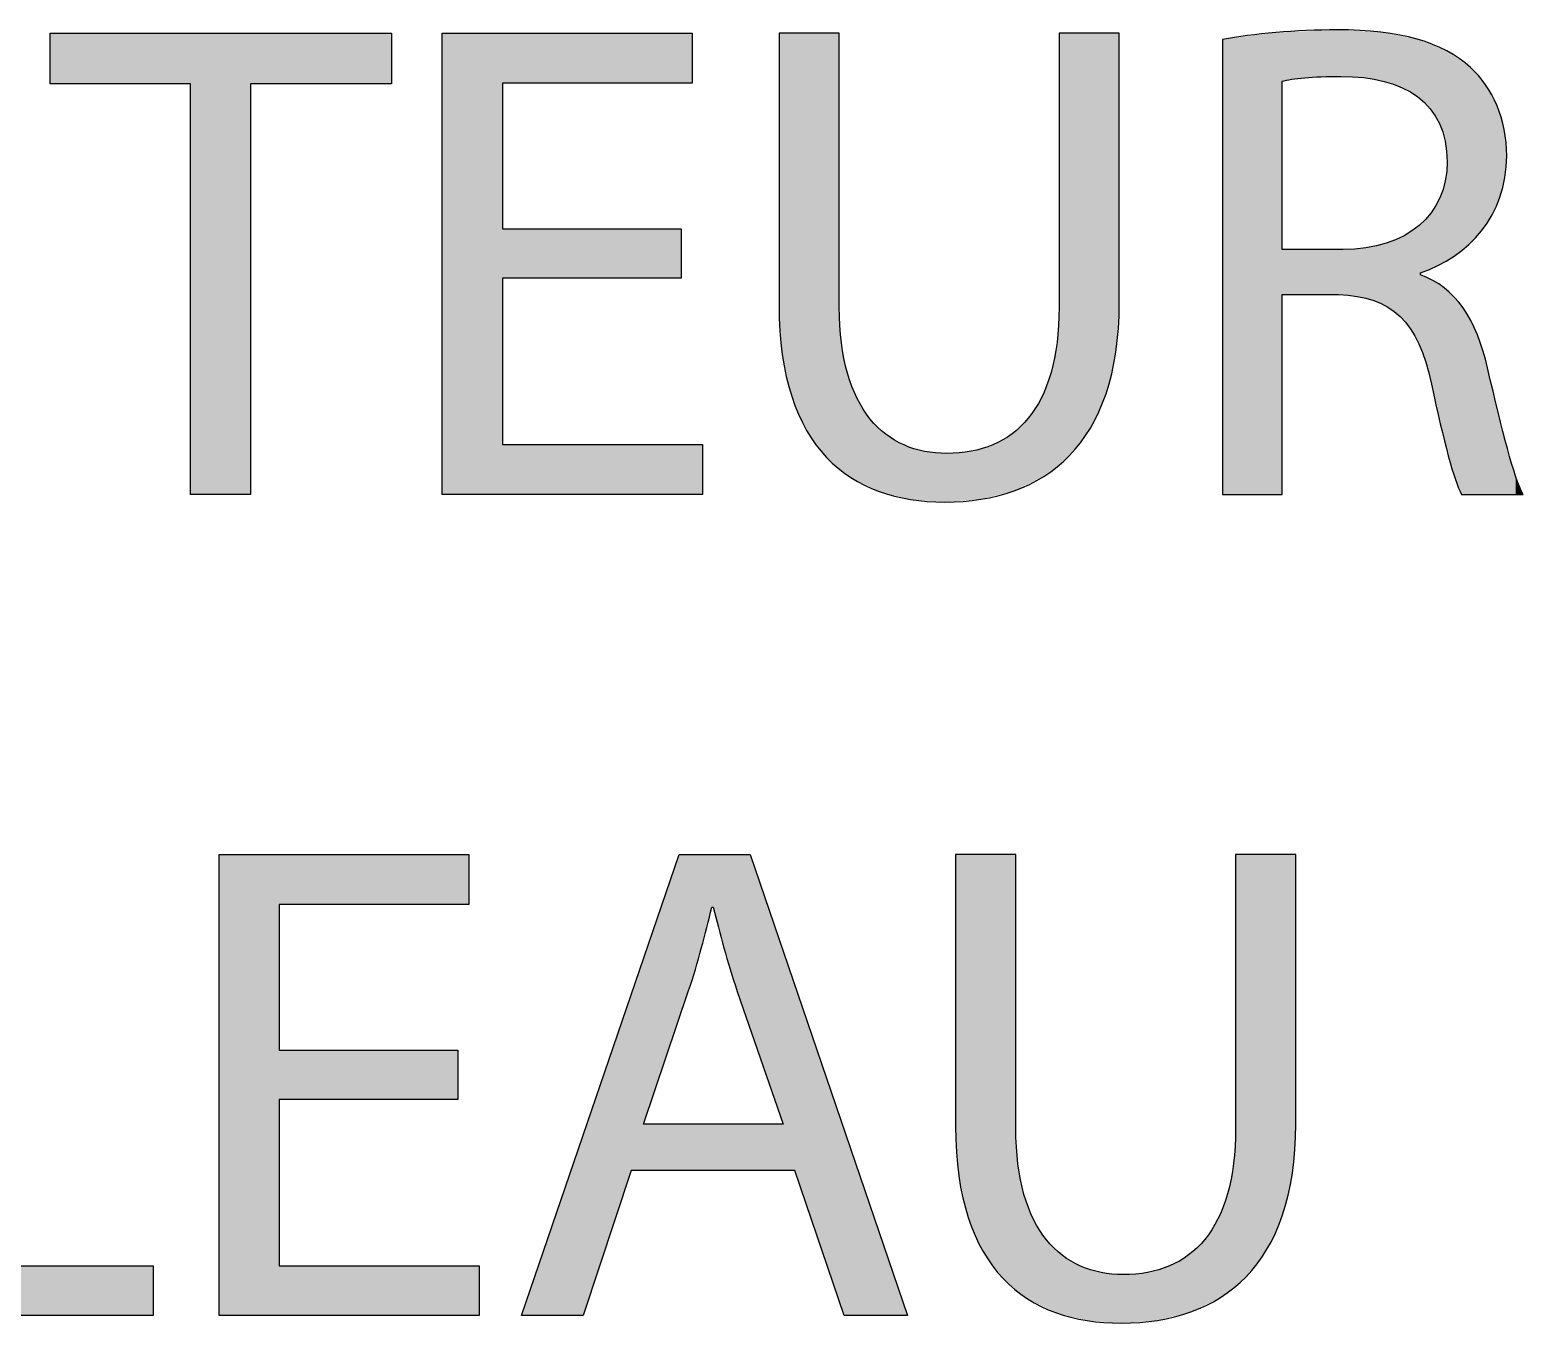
# Model space of a CAD drawing. Extents: x 0 to 360, y -268 to 0.
# Drawn here: x 131.44 to 137.98, y -210.71 to -205.04 of the extents above; entities that cross this region are included whole.
import ezdxf

# ---------------------------------------------------------------- set-up
doc = ezdxf.new("R2010")
doc.units = 0
doc.layers.add('LAYER_1', color=7, linetype='CONTINUOUS')

# ---------------------------------------------------------------- blocks, each defined once
blk = doc.blocks.new('*U155')
at = {"layer": 'LAYER_1', "color": 250}
for points in [[(131.5291, -205.2815), (131.5291, -205.0597), (132.1437, -205.2815)], [(132.1437, -205.2815), (131.5291, -205.0597), (132.1437, -205.0597)], [(132.4076, -205.2815), (132.4076, -205.0597), (133.0251, -205.2815)], [(133.0251, -205.2815), (132.4076, -205.0597), (133.0251, -205.0597)]]:
    blk.add_solid(points, dxfattribs=at)
at = {"layer": 'LAYER_1', "color": 250, "extrusion": (0, 0, -1)}
for points in [[(-132.1437, -207.0806), (-132.1437, -205.0597), (-132.4076, -207.0806)], [(-132.4076, -207.0806), (-132.1437, -205.0597), (-132.4076, -205.0597)]]:
    blk.add_solid(points, dxfattribs=at)
blk = doc.blocks.new('*U156')
at = {"layer": 'LAYER_1', "color": 250, "extrusion": (0, 0, -1)}
for points in [[(-133.2472, -207.0806), (-133.2472, -205.0597), (-133.5111, -207.0806)], [(-133.5111, -207.0806), (-133.2472, -205.0597), (-133.5111, -205.0597)], [(-134.2936, -205.2788), (-134.2936, -205.0597), (-134.3417, -205.2788)], [(-134.3417, -205.2788), (-134.2936, -205.0597), (-134.3417, -205.0597)], [(-134.2936, -207.0806), (-134.2936, -206.8614), (-134.3417, -207.0806)], [(-134.3417, -207.0806), (-134.2936, -206.8614), (-134.3417, -206.8614)], [(-134.3417, -207.0806), (-134.3417, -206.8614), (-134.3866, -207.0806)], [(-134.3866, -207.0806), (-134.3417, -206.8614), (-134.3866, -206.8614)]]:
    blk.add_solid(points, dxfattribs=at)
at = {"layer": 'LAYER_1', "color": 250}
for points in [[(133.5111, -205.2788), (133.5111, -205.0597), (134.2936, -205.2788)], [(134.2936, -205.2788), (133.5111, -205.0597), (134.2936, -205.0597)], [(133.5111, -206.1332), (133.5111, -205.9168), (134.2936, -206.1332)], [(134.2936, -206.1332), (133.5111, -205.9168), (134.2936, -205.9168)], [(133.5111, -207.0806), (133.5111, -206.8614), (134.2936, -207.0806)], [(134.2936, -207.0806), (133.5111, -206.8614), (134.2936, -206.8614)]]:
    blk.add_solid(points, dxfattribs=at)
blk = doc.blocks.new('*U157')
at = {"layer": 'LAYER_1', "color": 250}
for points in [[(134.7225, -206.2496), (134.7225, -205.0597), (134.7367, -206.4675)], [(134.7367, -206.4675), (134.7367, -205.0597), (134.7777, -206.6503)], [(134.7777, -206.6503), (134.7777, -205.0597), (134.8075, -206.7291)], [(134.8075, -206.7291), (134.8075, -205.0597), (134.843, -206.7997)], [(134.843, -206.7997), (134.843, -205.0597), (134.8841, -206.8626)], [(134.8841, -206.8626), (134.8841, -205.0597), (134.9302, -206.9178)], [(134.9302, -206.9178), (134.9302, -205.0597), (134.9812, -206.9656)], [(134.9812, -206.9656), (134.9812, -205.0597), (134.9864, -206.9694)], [(134.9864, -206.9694), (134.9864, -206.2592), (134.9956, -206.9761)], [(135.949, -206.9517), (135.9409, -206.3983), (135.949, -206.2592)], [(134.9956, -206.9761), (134.9956, -206.4158), (135.022, -206.9955)], [(135.94, -206.9597), (135.9139, -206.5467), (135.94, -206.4142)], [(135.9409, -206.9591), (135.94, -206.4142), (135.9409, -206.3983)], [(135.022, -206.9955), (135.022, -206.549), (135.0368, -207.0063)], [(135.9139, -206.9785), (135.8825, -206.6289), (135.9139, -206.5467)], [(135.0368, -207.0063), (135.0368, -206.5877), (135.0642, -207.0198)], [(135.8825, -207.0011), (135.8716, -206.6572), (135.8825, -206.6289)], [(135.0642, -207.0198), (135.0642, -206.6596), (135.1206, -207.0476)], [(135.8716, -207.0064), (135.8144, -206.7464), (135.8716, -206.6572)], [(135.1206, -207.0476), (135.1206, -206.7484), (135.1603, -207.0672)], [(135.8144, -207.0343), (135.7523, -206.806), (135.8144, -206.7464)], [(135.1603, -207.0672), (135.1603, -206.7874), (135.1896, -207.0747)], [(135.1896, -207.0747), (135.1896, -206.8162), (135.2698, -207.0951)], [(135.7432, -207.0668), (135.6592, -206.8629), (135.7432, -206.8148)], [(135.7523, -207.0645), (135.7432, -206.8148), (135.7523, -206.806)], [(135.2698, -207.0951), (135.2698, -206.8637), (135.2983, -207.1023)], [(135.2983, -207.1023), (135.2983, -206.8725), (135.3595, -207.1069)], [(135.3595, -207.1069), (135.3595, -206.8916), (135.4482, -207.1136)], [(135.5635, -207.1049), (135.4572, -206.9007), (135.5635, -206.8914)], [(135.6068, -207.1016), (135.5635, -206.8914), (135.6068, -206.8785)], [(135.6592, -207.0882), (135.6068, -206.8785), (135.6592, -206.8629)]]:
    blk.add_solid(points, dxfattribs=at)
at = {"layer": 'LAYER_1', "color": 250, "extrusion": (0, 0, -1)}
for points in [[(-134.7367, -206.4675), (-134.7225, -205.0597), (-134.7367, -205.0597)], [(-134.7777, -206.6503), (-134.7367, -205.0597), (-134.7777, -205.0597)], [(-134.8075, -206.7291), (-134.7777, -205.0597), (-134.8075, -205.0597)], [(-134.843, -206.7997), (-134.8075, -205.0597), (-134.843, -205.0597)], [(-134.8841, -206.8626), (-134.843, -205.0597), (-134.8841, -205.0597)], [(-134.9302, -206.9178), (-134.8841, -205.0597), (-134.9302, -205.0597)], [(-134.9812, -206.9656), (-134.9302, -205.0597), (-134.9812, -205.0597)], [(-134.9864, -206.9694), (-134.9812, -205.0597), (-134.9864, -205.0597)], [(-135.949, -206.9517), (-135.949, -205.0597), (-135.9946, -206.9099)], [(-135.9946, -206.9099), (-135.949, -205.0597), (-135.9946, -205.0597)], [(-135.9946, -206.9099), (-135.9946, -205.0597), (-136.0431, -206.8535)], [(-136.0431, -206.8535), (-135.9946, -205.0597), (-136.0431, -205.0597)], [(-136.0431, -206.8535), (-136.0431, -205.0597), (-136.0862, -206.7897)], [(-136.0862, -206.7897), (-136.0431, -205.0597), (-136.0862, -205.0597)], [(-136.0862, -206.7897), (-136.0862, -205.0597), (-136.1236, -206.7182)], [(-136.1236, -206.7182), (-136.0862, -205.0597), (-136.1236, -205.0597)], [(-136.1236, -206.7182), (-136.1236, -205.0597), (-136.1548, -206.6389)], [(-136.1548, -206.6389), (-136.1236, -205.0597), (-136.1548, -205.0597)], [(-136.1548, -206.6389), (-136.1548, -205.0597), (-136.1797, -206.5517)], [(-136.1797, -206.5517), (-136.1548, -205.0597), (-136.1797, -205.0597)], [(-136.1797, -206.5517), (-136.1797, -205.0597), (-136.1978, -206.4564)], [(-136.1978, -206.4564), (-136.1797, -205.0597), (-136.1978, -205.0597)], [(-136.1978, -206.4564), (-136.1978, -205.0597), (-136.2127, -206.2406)], [(-136.2127, -206.2406), (-136.1978, -205.0597), (-136.2127, -205.0597)], [(-134.9956, -206.9761), (-134.9864, -206.2592), (-134.9956, -206.4158)], [(-135.022, -206.9955), (-134.9956, -206.4158), (-135.022, -206.549)], [(-135.94, -206.9597), (-135.94, -206.4142), (-135.9409, -206.9591)], [(-135.9409, -206.9591), (-135.9409, -206.3983), (-135.949, -206.9517)], [(-135.0368, -207.0063), (-135.022, -206.549), (-135.0368, -206.5877)], [(-135.9139, -206.9785), (-135.9139, -206.5467), (-135.94, -206.9597)], [(-135.0642, -207.0198), (-135.0368, -206.5877), (-135.0642, -206.6596)], [(-135.8825, -207.0011), (-135.8825, -206.6289), (-135.9139, -206.9785)], [(-135.1206, -207.0476), (-135.0642, -206.6596), (-135.1206, -206.7484)], [(-135.8716, -207.0064), (-135.8716, -206.6572), (-135.8825, -207.0011)], [(-135.1603, -207.0672), (-135.1206, -206.7484), (-135.1603, -206.7874)], [(-135.8144, -207.0343), (-135.8144, -206.7464), (-135.8716, -207.0064)], [(-135.1896, -207.0747), (-135.1603, -206.7874), (-135.1896, -206.8162)], [(-135.2698, -207.0951), (-135.1896, -206.8162), (-135.2698, -206.8637)], [(-135.7432, -207.0668), (-135.7432, -206.8148), (-135.7523, -207.0645)], [(-135.7523, -207.0645), (-135.7523, -206.806), (-135.8144, -207.0343)], [(-135.2983, -207.1023), (-135.2698, -206.8637), (-135.2983, -206.8725)], [(-135.3595, -207.1069), (-135.2983, -206.8725), (-135.3595, -206.8916)], [(-135.4482, -207.1136), (-135.3595, -206.8916), (-135.4482, -206.8999)], [(-135.4482, -207.1136), (-135.4482, -206.8999), (-135.4572, -207.1129)], [(-135.4572, -207.1129), (-135.4482, -206.8999), (-135.4572, -206.9007)], [(-135.4572, -207.1129), (-135.4572, -206.9007), (-135.5635, -207.1049)], [(-135.5635, -207.1049), (-135.5635, -206.8914), (-135.6068, -207.1016)], [(-135.6068, -207.1016), (-135.6068, -206.8785), (-135.6592, -207.0882)], [(-135.6592, -207.0882), (-135.6592, -206.8629), (-135.7432, -207.0668)]]:
    blk.add_solid(points, dxfattribs=at)
blk = doc.blocks.new('*U158')
at = {"layer": 'LAYER_1', "color": 250}
for points in [[(136.8992, -207.0806), (136.6657, -205.0865), (136.8992, -205.0565)], [(136.9265, -207.0806), (136.8992, -205.0565), (136.9265, -205.0553)], [(136.9681, -205.2612), (136.9265, -205.0553), (136.9681, -205.0534)], [(137.0251, -205.2545), (136.9681, -205.0534), (137.0251, -205.0508)], [(137.0973, -205.25), (137.0251, -205.0508), (137.0973, -205.0476)], [(137.1665, -205.2488), (137.0973, -205.0476), (137.1665, -205.0445)], [(137.1844, -205.2485), (137.1844, -205.0455), (137.1933, -205.2489)], [(137.1933, -205.2489), (137.1933, -205.0459), (137.2444, -205.2517)], [(137.2444, -205.2517), (137.2444, -205.0486), (137.2556, -205.2523)], [(137.2556, -205.2523), (137.2556, -205.0492), (137.2836, -205.2538)], [(137.2836, -205.2538), (137.2836, -205.0507), (137.293, -205.2552)], [(137.293, -205.2552), (137.293, -205.0512), (137.3277, -205.2604)], [(137.3277, -205.2604), (137.3277, -205.053), (137.3298, -205.2607)], [(137.3298, -205.2607), (137.3298, -205.0531), (137.339, -205.2627)], [(137.339, -205.2627), (137.339, -205.0536), (137.3581, -205.2669)], [(137.3581, -205.2669), (137.3581, -205.0546), (137.3734, -205.2703)], [(137.3734, -205.2703), (137.3734, -205.0576), (137.3822, -205.273)], [(137.3822, -205.273), (137.3822, -205.0593), (137.3898, -205.2753)], [(137.3898, -205.2753), (137.3898, -205.0607), (137.4145, -205.2828)], [(137.4145, -205.2828), (137.4145, -205.0655), (137.4226, -205.2861)], [(137.4226, -205.2861), (137.4226, -205.0671), (137.4427, -205.2942)], [(137.4427, -205.2942), (137.4427, -205.0709), (137.4527, -205.2982)], [(137.4527, -205.2982), (137.4527, -205.0728), (137.4601, -205.3021)], [(137.4601, -205.3021), (137.4601, -205.0743), (137.4873, -205.3162)], [(137.4873, -205.3162), (137.4873, -205.0795), (137.488, -205.3166)], [(137.488, -205.3166), (137.488, -205.0796), (137.4945, -205.3209)], [(137.4945, -205.3209), (137.4945, -205.0809), (137.5172, -205.3359)], [(137.5172, -205.3359), (137.5172, -205.0852), (137.5202, -205.3379)], [(137.5202, -205.3379), (137.5202, -205.0865), (137.5245, -205.3416)], [(137.5245, -205.3416), (137.5245, -205.0882), (137.5258, -205.3426)], [(137.5258, -205.3426), (137.5258, -205.0887), (137.5322, -205.348)], [(137.5322, -205.348), (137.5322, -205.0912), (137.5492, -205.3624)], [(137.5492, -205.3624), (137.5492, -205.0979), (137.5538, -205.3673)], [(137.5538, -205.3673), (137.5538, -205.0997), (137.5552, -205.3688)], [(137.5552, -205.3688), (137.5552, -205.1003), (137.5748, -205.3899)], [(137.5748, -205.3899), (137.5748, -205.1081), (137.5785, -205.3949)], [(137.5785, -205.3949), (137.5785, -205.1095), (137.5802, -205.3974)], [(137.5802, -205.3974), (137.5802, -205.1102), (137.5868, -205.4065)], [(137.5868, -205.4065), (137.5868, -205.1128), (137.5969, -205.4206)], [(137.5969, -205.4206), (137.5969, -205.1168), (137.5996, -205.4255)], [(137.5996, -205.4255), (137.5996, -205.1179), (137.6087, -205.4423)], [(137.6087, -205.4423), (137.6087, -205.1215), (137.6153, -205.4545)], [(137.6153, -205.4545), (137.6153, -205.1241), (137.6171, -205.4592)], [(137.6171, -205.4592), (137.6171, -205.1248), (137.6299, -205.4917)], [(137.6299, -205.4917), (137.6299, -205.1299), (137.631, -205.4958)], [(137.631, -205.4958), (137.631, -205.1303), (137.6359, -205.5146)], [(137.6359, -205.5146), (137.6359, -205.1322), (137.6405, -205.5322)], [(137.6405, -205.5322), (137.6405, -205.134), (137.641, -205.5356)], [(137.641, -205.5356), (137.641, -205.1342), (137.6469, -205.576)], [(137.6469, -205.576), (137.6469, -205.1366), (137.6471, -205.5786)], [(137.6471, -205.5786), (137.6471, -205.1366), (137.6471, -205.5789)], [(137.6471, -205.5789), (137.6471, -205.1367), (137.6491, -205.6233)], [(137.6491, -206.0537), (137.6471, -205.6656), (137.6491, -205.6233)], [(137.6359, -206.0614), (137.631, -205.7444), (137.6359, -205.7256)], [(137.6405, -206.0587), (137.6359, -205.7256), (137.6405, -205.708)], [(137.641, -206.0584), (137.6405, -205.708), (137.641, -205.706)], [(137.6469, -206.055), (137.641, -205.706), (137.6469, -205.6665)], [(137.6471, -206.0549), (137.6469, -205.6665), (137.6471, -205.6657)], [(137.6471, -206.0549), (137.6471, -205.6657), (137.6471, -205.6656)], [(137.6153, -206.0734), (137.6087, -205.797), (137.6153, -205.7841)], [(137.6171, -206.0723), (137.6153, -205.7841), (137.6171, -205.7806)], [(137.6299, -206.0649), (137.6171, -205.7806), (137.6299, -205.7472)], [(137.631, -206.0643), (137.6299, -205.7472), (137.631, -205.7444)], [(137.5748, -206.0913), (137.5552, -205.8736), (137.5748, -205.8504)], [(137.5785, -206.0898), (137.5748, -205.8504), (137.5785, -205.8461)], [(137.5802, -206.0891), (137.5785, -205.8461), (137.5802, -205.8435)], [(137.5868, -206.0864), (137.5802, -205.8435), (137.5868, -205.8338)], [(137.5969, -206.0821), (137.5868, -205.8338), (137.5969, -205.8186)], [(137.5996, -206.081), (137.5969, -205.8186), (137.5996, -205.8146)], [(137.6087, -206.0773), (137.5996, -205.8146), (137.6087, -205.797)], [(137.5172, -206.4068), (137.4945, -205.9255), (137.5172, -205.9083)], [(137.5202, -206.4123), (137.5172, -205.9083), (137.5202, -205.906)], [(137.5172, -206.4068), (137.5172, -205.9083), (137.5202, -206.4123)], [(137.5245, -206.42), (137.5202, -205.906), (137.5245, -205.9027)], [(137.5202, -206.4123), (137.5202, -205.906), (137.5245, -206.42)], [(137.5258, -206.4234), (137.5245, -205.9027), (137.5258, -205.9017)], [(137.5245, -206.42), (137.5245, -205.9027), (137.5258, -206.4234)], [(137.5322, -206.4402), (137.5258, -205.9017), (137.5322, -205.8957)], [(137.5258, -206.4234), (137.5258, -205.9017), (137.5322, -206.4402)], [(137.5492, -206.102), (137.5322, -205.8957), (137.5492, -205.8796)], [(137.5538, -206.1), (137.5492, -205.8796), (137.5538, -205.8752)], [(137.5552, -206.0995), (137.5538, -205.8752), (137.5552, -205.8736)], [(137.3581, -206.2449), (137.339, -205.9914), (137.3581, -205.9862)], [(137.3734, -206.252), (137.3581, -205.9862), (137.3734, -205.982)], [(137.3581, -206.2449), (137.3581, -205.9862), (137.3734, -206.252)], [(137.3822, -206.2561), (137.3734, -205.982), (137.3822, -205.9796)], [(137.3734, -206.252), (137.3734, -205.982), (137.3822, -206.2561)], [(137.3898, -206.2596), (137.3822, -205.9796), (137.3898, -205.9767)], [(137.3822, -206.2561), (137.3822, -205.9796), (137.3898, -206.2596)], [(137.4145, -206.2785), (137.3898, -205.9767), (137.4145, -205.9676)], [(137.3898, -206.2596), (137.3898, -205.9767), (137.4145, -206.2785)], [(137.4226, -206.2848), (137.4145, -205.9676), (137.4226, -205.9645)], [(137.4145, -206.2785), (137.4145, -205.9676), (137.4226, -206.2848)], [(137.4427, -206.3002), (137.4226, -205.9645), (137.4427, -205.9549)], [(137.4226, -206.2848), (137.4226, -205.9645), (137.4427, -206.3002)], [(137.4527, -206.3121), (137.4427, -205.9549), (137.4527, -205.9501)], [(137.4427, -206.3002), (137.4427, -205.9549), (137.4527, -206.3121)], [(137.4601, -206.3209), (137.4527, -205.9501), (137.4601, -205.9465)], [(137.4527, -206.3121), (137.4527, -205.9501), (137.4601, -206.3209)], [(137.4873, -206.3533), (137.4601, -205.9465), (137.4873, -205.9299)], [(137.4601, -206.3209), (137.4601, -205.9465), (137.4873, -206.3533)], [(137.488, -206.3545), (137.4873, -205.9299), (137.488, -205.9295)], [(137.4873, -206.3533), (137.4873, -205.9299), (137.488, -206.3545)], [(137.4945, -206.3663), (137.488, -205.9295), (137.4945, -205.9255)], [(137.488, -206.3545), (137.488, -205.9295), (137.4945, -206.3663)], [(137.4945, -206.3663), (137.4945, -205.9255), (137.5172, -206.4068)], [(137.1725, -206.2048), (137.1725, -206.0071), (137.1844, -206.206)], [(137.1844, -206.206), (137.1844, -206.0071), (137.1933, -206.2068)], [(137.2444, -206.2118), (137.1933, -206.0071), (137.2444, -206.0053)], [(137.1933, -206.2068), (137.1933, -206.0071), (137.2444, -206.2118)], [(137.2556, -206.2128), (137.2444, -206.0053), (137.2556, -206.0041)], [(137.2444, -206.2118), (137.2444, -206.0053), (137.2556, -206.2128)], [(137.2836, -206.2198), (137.2556, -206.0041), (137.2836, -206.0011)], [(137.2556, -206.2128), (137.2556, -206.0041), (137.2836, -206.2198)], [(137.293, -206.2222), (137.2836, -206.0011), (137.293, -206)], [(137.2836, -206.2198), (137.2836, -206.0011), (137.293, -206.2222)], [(137.3277, -206.2308), (137.293, -206), (137.3277, -205.9935)], [(137.293, -206.2222), (137.293, -206), (137.3277, -206.2308)], [(137.3298, -206.2318), (137.3277, -205.9935), (137.3298, -205.9932)], [(137.3277, -206.2308), (137.3277, -205.9935), (137.3298, -206.2318)], [(137.339, -206.236), (137.3298, -205.9932), (137.339, -205.9914)], [(137.3298, -206.2318), (137.3298, -205.9932), (137.339, -206.236)], [(137.339, -206.236), (137.339, -205.9914), (137.3581, -206.2449)], [(137.5322, -206.4402), (137.5322, -206.118), (137.5492, -206.4853)], [(137.5492, -206.4853), (137.5492, -206.1256), (137.5538, -206.4974)], [(137.5538, -206.4974), (137.5538, -206.1277), (137.5552, -206.5011)], [(137.5552, -206.5011), (137.5552, -206.1283), (137.5748, -206.5768)], [(137.5748, -206.5768), (137.5748, -206.137), (137.5785, -206.5907)], [(137.5785, -206.5907), (137.5785, -206.1386), (137.5802, -206.5976)], [(137.5802, -206.5976), (137.5802, -206.1394), (137.5868, -206.6253)], [(137.5868, -206.6253), (137.5868, -206.1423), (137.5969, -206.6685)], [(137.5969, -206.6685), (137.5969, -206.1491), (137.5996, -206.6798)], [(137.5996, -206.6798), (137.5996, -206.1508), (137.6087, -206.7185)], [(137.6087, -206.7185), (137.6087, -206.1569), (137.6153, -206.7467)], [(137.6153, -206.7467), (137.6153, -206.1612), (137.6171, -206.7544)], [(137.6171, -206.7544), (137.6171, -206.1624), (137.6299, -206.8086)], [(137.6299, -206.8086), (137.6299, -206.1709), (137.631, -206.8132)], [(137.631, -206.8132), (137.631, -206.1716), (137.6359, -206.8341)], [(137.6359, -206.8341), (137.6359, -206.1749), (137.6405, -206.8536)], [(137.6405, -206.8536), (137.6405, -206.1791), (137.641, -206.8558)], [(137.641, -206.8558), (137.641, -206.1796), (137.6469, -206.8811)], [(137.6469, -206.8811), (137.6469, -206.185), (137.6471, -206.8816)], [(137.6471, -206.8816), (137.6471, -206.1852), (137.6471, -206.8816)], [(137.6471, -206.8816), (137.6471, -206.1852), (137.6491, -206.8904)], [(137.6491, -206.8904), (137.6491, -206.1871), (137.654, -206.9111)], [(137.654, -206.9111), (137.654, -206.1916), (137.6797, -206.9971)], [(137.6797, -206.9971), (137.6797, -206.2153), (137.6798, -206.9972)], [(137.6798, -206.9972), (137.6798, -206.2153), (137.6852, -207.0153)], [(137.6852, -207.0153), (137.6852, -206.222), (137.7122, -207.0806)]]:
    blk.add_solid(points, dxfattribs=at)
at = {"layer": 'LAYER_1', "color": 250, "extrusion": (0, 0, -1)}
for points in [[(-136.8992, -207.0806), (-136.8992, -205.0565), (-136.9265, -207.0806)], [(-136.9265, -205.2698), (-136.9265, -205.0553), (-136.9681, -205.2612)], [(-136.9681, -205.2612), (-136.9681, -205.0534), (-137.0251, -205.2545)], [(-137.0251, -205.2545), (-137.0251, -205.0508), (-137.0973, -205.25)], [(-137.0973, -205.25), (-137.0973, -205.0476), (-137.1665, -205.2488)], [(-137.1665, -205.2488), (-137.1665, -205.0445), (-137.1725, -205.2487)], [(-137.1725, -205.2487), (-137.1665, -205.0445), (-137.1725, -205.0448)], [(-137.1725, -205.2487), (-137.1725, -205.0448), (-137.1844, -205.2485)], [(-137.1844, -205.2485), (-137.1725, -205.0448), (-137.1844, -205.0455)], [(-137.1933, -205.2489), (-137.1844, -205.0455), (-137.1933, -205.0459)], [(-137.2444, -205.2517), (-137.1933, -205.0459), (-137.2444, -205.0486)], [(-137.2556, -205.2523), (-137.2444, -205.0486), (-137.2556, -205.0492)], [(-137.2836, -205.2538), (-137.2556, -205.0492), (-137.2836, -205.0507)], [(-137.293, -205.2552), (-137.2836, -205.0507), (-137.293, -205.0512)], [(-137.3277, -205.2604), (-137.293, -205.0512), (-137.3277, -205.053)], [(-137.3298, -205.2607), (-137.3277, -205.053), (-137.3298, -205.0531)], [(-137.339, -205.2627), (-137.3298, -205.0531), (-137.339, -205.0536)], [(-137.3581, -205.2669), (-137.339, -205.0536), (-137.3581, -205.0546)], [(-137.3734, -205.2703), (-137.3581, -205.0546), (-137.3734, -205.0576)], [(-137.3822, -205.273), (-137.3734, -205.0576), (-137.3822, -205.0593)], [(-137.3898, -205.2753), (-137.3822, -205.0593), (-137.3898, -205.0607)], [(-137.4145, -205.2828), (-137.3898, -205.0607), (-137.4145, -205.0655)], [(-137.4226, -205.2861), (-137.4145, -205.0655), (-137.4226, -205.0671)], [(-137.4427, -205.2942), (-137.4226, -205.0671), (-137.4427, -205.0709)], [(-137.4527, -205.2982), (-137.4427, -205.0709), (-137.4527, -205.0728)], [(-136.6657, -207.0806), (-136.6657, -205.0865), (-136.8992, -207.0806)], [(-137.4601, -205.3021), (-137.4527, -205.0728), (-137.4601, -205.0743)], [(-137.4873, -205.3162), (-137.4601, -205.0743), (-137.4873, -205.0795)], [(-137.488, -205.3166), (-137.4873, -205.0795), (-137.488, -205.0796)], [(-137.4945, -205.3209), (-137.488, -205.0796), (-137.4945, -205.0809)], [(-137.5172, -205.3359), (-137.4945, -205.0809), (-137.5172, -205.0852)], [(-137.5202, -205.3379), (-137.5172, -205.0852), (-137.5202, -205.0865)], [(-137.5245, -205.3416), (-137.5202, -205.0865), (-137.5245, -205.0882)], [(-137.5258, -205.3426), (-137.5245, -205.0882), (-137.5258, -205.0887)], [(-137.5322, -205.348), (-137.5258, -205.0887), (-137.5322, -205.0912)], [(-137.5492, -205.3624), (-137.5322, -205.0912), (-137.5492, -205.0979)], [(-137.5538, -205.3673), (-137.5492, -205.0979), (-137.5538, -205.0997)], [(-137.5552, -205.3688), (-137.5538, -205.0997), (-137.5552, -205.1003)], [(-137.5748, -205.3899), (-137.5552, -205.1003), (-137.5748, -205.1081)], [(-137.5785, -205.3949), (-137.5748, -205.1081), (-137.5785, -205.1095)], [(-137.5802, -205.3974), (-137.5785, -205.1095), (-137.5802, -205.1102)], [(-137.5868, -205.4065), (-137.5802, -205.1102), (-137.5868, -205.1128)], [(-137.5969, -205.4206), (-137.5868, -205.1128), (-137.5969, -205.1168)], [(-137.5996, -205.4255), (-137.5969, -205.1168), (-137.5996, -205.1179)], [(-137.6087, -205.4423), (-137.5996, -205.1179), (-137.6087, -205.1215)], [(-137.6153, -205.4545), (-137.6087, -205.1215), (-137.6153, -205.1241)], [(-137.6171, -205.4592), (-137.6153, -205.1241), (-137.6171, -205.1248)], [(-137.6299, -205.4917), (-137.6171, -205.1248), (-137.6299, -205.1299)], [(-137.631, -205.4958), (-137.6299, -205.1299), (-137.631, -205.1303)], [(-137.6359, -205.5146), (-137.631, -205.1303), (-137.6359, -205.1322)], [(-137.6405, -205.5322), (-137.6359, -205.1322), (-137.6405, -205.134)], [(-137.641, -205.5356), (-137.6405, -205.134), (-137.641, -205.1342)], [(-137.6469, -205.576), (-137.641, -205.1342), (-137.6469, -205.1366)], [(-137.6471, -205.5786), (-137.6469, -205.1366), (-137.6471, -205.1366)], [(-137.6471, -205.5789), (-137.6471, -205.1366), (-137.6471, -205.1367)], [(-137.6491, -205.6233), (-137.6471, -205.1367), (-137.6491, -205.1381)], [(-137.6491, -206.0537), (-137.6491, -205.1381), (-137.654, -206.0508)], [(-137.654, -206.0508), (-137.6491, -205.1381), (-137.654, -205.1415)], [(-137.654, -206.0508), (-137.654, -205.1415), (-137.6797, -206.0358)], [(-137.6797, -206.0358), (-137.654, -205.1415), (-137.6797, -205.1594)], [(-137.6797, -206.0358), (-137.6797, -205.1594), (-137.6798, -206.0358)], [(-137.6798, -206.0358), (-137.6797, -205.1594), (-137.6798, -205.1595)], [(-137.6798, -206.0358), (-137.6798, -205.1595), (-137.6852, -206.0315)], [(-137.6852, -206.0315), (-137.6798, -205.1595), (-137.6852, -205.1632)], [(-137.6852, -206.0315), (-137.6852, -205.1632), (-137.7122, -206.0101)], [(-137.7122, -206.0101), (-137.6852, -205.1632), (-137.7122, -205.182)], [(-137.7122, -206.0101), (-137.7122, -205.182), (-137.7185, -206.0051)], [(-137.7185, -206.0051), (-137.7122, -205.182), (-137.7185, -205.1865)], [(-137.7185, -206.0051), (-137.7185, -205.1865), (-137.744, -205.9849)], [(-137.744, -205.9849), (-137.7185, -205.1865), (-137.744, -205.2042)], [(-137.744, -205.9849), (-137.744, -205.2042), (-137.7511, -205.9772)], [(-137.7511, -205.9772), (-137.744, -205.2042), (-137.7511, -205.2092)], [(-137.7511, -205.9772), (-137.7511, -205.2092), (-137.7814, -205.9446)], [(-137.7814, -205.9446), (-137.7511, -205.2092), (-137.7814, -205.2439)], [(-137.7814, -205.9446), (-137.7814, -205.2439), (-137.7998, -205.9248)], [(-137.7998, -205.9248), (-137.7814, -205.2439), (-137.7998, -205.2649)], [(-137.7998, -205.9248), (-137.7998, -205.2649), (-137.8176, -205.898)], [(-137.8176, -205.898), (-137.7998, -205.2649), (-137.8176, -205.2854)], [(-137.8176, -205.898), (-137.8176, -205.2854), (-137.826, -205.8853)], [(-137.826, -205.8853), (-137.8176, -205.2854), (-137.826, -205.3008)], [(-137.826, -205.8853), (-137.826, -205.3008), (-137.8458, -205.8557)], [(-137.8458, -205.8557), (-137.826, -205.3008), (-137.8458, -205.3369)], [(-137.8458, -205.8557), (-137.8458, -205.3369), (-137.8676, -205.8066)], [(-137.8676, -205.8066), (-137.8458, -205.3369), (-137.8676, -205.377)], [(-137.8676, -205.8066), (-137.8676, -205.377), (-137.8804, -205.7778)], [(-137.8804, -205.7778), (-137.8676, -205.377), (-137.8804, -205.4196)], [(-137.8804, -205.7778), (-137.8804, -205.4196), (-137.899, -205.7043)], [(-137.899, -205.7043), (-137.8804, -205.4196), (-137.899, -205.4814)], [(-137.899, -205.7043), (-137.899, -205.4814), (-137.9023, -205.6913)], [(-137.9023, -205.6913), (-137.899, -205.4814), (-137.9023, -205.5161)], [(-137.9023, -205.6913), (-137.9023, -205.5161), (-137.9099, -205.5964)], [(-137.6359, -206.0614), (-137.6359, -205.7256), (-137.6405, -206.0587)], [(-137.6405, -206.0587), (-137.6405, -205.708), (-137.641, -206.0584)], [(-137.641, -206.0584), (-137.641, -205.706), (-137.6469, -206.055)], [(-137.6469, -206.055), (-137.6469, -205.6665), (-137.6471, -206.0549)], [(-137.6471, -206.0549), (-137.6471, -205.6656), (-137.6491, -206.0537)], [(-137.6471, -206.0549), (-137.6471, -205.6657), (-137.6471, -206.0549)], [(-137.6153, -206.0734), (-137.6153, -205.7841), (-137.6171, -206.0723)], [(-137.6171, -206.0723), (-137.6171, -205.7806), (-137.6299, -206.0649)], [(-137.6299, -206.0649), (-137.6299, -205.7472), (-137.631, -206.0643)], [(-137.631, -206.0643), (-137.631, -205.7444), (-137.6359, -206.0614)], [(-137.5748, -206.0913), (-137.5748, -205.8504), (-137.5785, -206.0898)], [(-137.5785, -206.0898), (-137.5785, -205.8461), (-137.5802, -206.0891)], [(-137.5802, -206.0891), (-137.5802, -205.8435), (-137.5868, -206.0864)], [(-137.5868, -206.0864), (-137.5868, -205.8338), (-137.5969, -206.0821)], [(-137.5969, -206.0821), (-137.5969, -205.8186), (-137.5996, -206.081)], [(-137.5996, -206.081), (-137.5996, -205.8146), (-137.6087, -206.0773)], [(-137.6087, -206.0773), (-137.6087, -205.797), (-137.6153, -206.0734)], [(-137.5322, -206.109), (-137.5322, -205.8957), (-137.5492, -206.102)], [(-137.5492, -206.102), (-137.5492, -205.8796), (-137.5538, -206.1)], [(-137.5538, -206.1), (-137.5538, -205.8752), (-137.5552, -206.0995)], [(-137.5552, -206.0995), (-137.5552, -205.8736), (-137.5748, -206.0913)], [(-136.9265, -206.2048), (-136.9265, -206.0071), (-136.9681, -206.2048)], [(-136.9681, -206.2048), (-136.9265, -206.0071), (-136.9681, -206.0071)], [(-136.9681, -206.2048), (-136.9681, -206.0071), (-137.0251, -206.2048)], [(-137.0251, -206.2048), (-136.9681, -206.0071), (-137.0251, -206.0071)], [(-137.0251, -206.2048), (-137.0251, -206.0071), (-137.0973, -206.2048)], [(-137.0973, -206.2048), (-137.0251, -206.0071), (-137.0973, -206.0071)], [(-137.0973, -206.2048), (-137.0973, -206.0071), (-137.1665, -206.2048)], [(-137.1665, -206.2048), (-137.0973, -206.0071), (-137.1665, -206.0071)], [(-137.1665, -206.2048), (-137.1665, -206.0071), (-137.1725, -206.2048)], [(-137.1725, -206.2048), (-137.1665, -206.0071), (-137.1725, -206.0071)], [(-137.1844, -206.206), (-137.1725, -206.0071), (-137.1844, -206.0071)], [(-137.1933, -206.2068), (-137.1844, -206.0071), (-137.1933, -206.0071)], [(-137.5492, -206.4853), (-137.5322, -206.118), (-137.5492, -206.1256)], [(-137.5538, -206.4974), (-137.5492, -206.1256), (-137.5538, -206.1277)], [(-137.5552, -206.5011), (-137.5538, -206.1277), (-137.5552, -206.1283)], [(-137.5748, -206.5768), (-137.5552, -206.1283), (-137.5748, -206.137)], [(-137.5785, -206.5907), (-137.5748, -206.137), (-137.5785, -206.1386)], [(-137.5802, -206.5976), (-137.5785, -206.1386), (-137.5802, -206.1394)], [(-137.5868, -206.6253), (-137.5802, -206.1394), (-137.5868, -206.1423)], [(-137.5969, -206.6685), (-137.5868, -206.1423), (-137.5969, -206.1491)], [(-137.5996, -206.6798), (-137.5969, -206.1491), (-137.5996, -206.1508)], [(-137.6087, -206.7185), (-137.5996, -206.1508), (-137.6087, -206.1569)], [(-137.6153, -206.7467), (-137.6087, -206.1569), (-137.6153, -206.1612)], [(-137.6171, -206.7544), (-137.6153, -206.1612), (-137.6171, -206.1624)], [(-137.6299, -206.8086), (-137.6171, -206.1624), (-137.6299, -206.1709)], [(-137.631, -206.8132), (-137.6299, -206.1709), (-137.631, -206.1716)], [(-137.6359, -206.8341), (-137.631, -206.1716), (-137.6359, -206.1749)], [(-137.6405, -206.8536), (-137.6359, -206.1749), (-137.6405, -206.1791)], [(-137.641, -206.8558), (-137.6405, -206.1791), (-137.641, -206.1796)], [(-137.6469, -206.8811), (-137.641, -206.1796), (-137.6469, -206.185)], [(-137.6471, -206.8816), (-137.6469, -206.185), (-137.6471, -206.1852)], [(-137.6471, -206.8816), (-137.6471, -206.1852), (-137.6471, -206.1852)], [(-137.6491, -206.8904), (-137.6471, -206.1852), (-137.6491, -206.1871)], [(-137.654, -206.9111), (-137.6491, -206.1871), (-137.654, -206.1916)], [(-137.6797, -206.9971), (-137.654, -206.1916), (-137.6797, -206.2153)], [(-137.6798, -206.9972), (-137.6797, -206.2153), (-137.6798, -206.2153)], [(-137.6852, -207.0153), (-137.6798, -206.2153), (-137.6852, -206.222)], [(-137.7122, -207.0806), (-137.6852, -206.222), (-137.7122, -206.2554)], [(-137.7122, -207.0806), (-137.7122, -206.2554), (-137.7185, -207.0806)], [(-137.7185, -207.0806), (-137.7122, -206.2554), (-137.7185, -206.2633)], [(-137.7185, -207.0806), (-137.7185, -206.2633), (-137.744, -207.0806)], [(-137.744, -207.0806), (-137.7185, -206.2633), (-137.744, -206.311)], [(-137.744, -207.0806), (-137.744, -206.311), (-137.7511, -207.0806)], [(-137.7511, -207.0806), (-137.744, -206.311), (-137.7511, -206.3243)], [(-137.7511, -207.0806), (-137.7511, -206.3243), (-137.7814, -207.0806)], [(-137.7814, -207.0806), (-137.7511, -206.3243), (-137.7814, -206.3811)], [(-137.7814, -207.0806), (-137.7814, -206.3811), (-137.7998, -207.0806)], [(-137.7998, -207.0806), (-137.7814, -206.3811), (-137.7998, -206.4407)], [(-137.7998, -207.0806), (-137.7998, -206.4407), (-137.8176, -207.0806)], [(-137.8176, -207.0806), (-137.7998, -206.4407), (-137.8176, -206.4986)], [(-137.8176, -207.0806), (-137.8176, -206.4986), (-137.826, -207.0806)], [(-137.826, -207.0806), (-137.8176, -206.4986), (-137.826, -206.5259)], [(-137.826, -207.0806), (-137.826, -206.5259), (-137.8458, -207.0806)], [(-137.8458, -207.0806), (-137.826, -206.5259), (-137.8458, -206.6061)], [(-137.8458, -207.0806), (-137.8458, -206.6061), (-137.8676, -207.0806)], [(-137.8676, -207.0806), (-137.8458, -206.6061), (-137.8676, -206.6949)], [(-137.8676, -207.0806), (-137.8676, -206.6949), (-137.8804, -207.0806)], [(-137.8804, -207.0806), (-137.8676, -206.6949), (-137.8804, -206.7471)], [(-137.8804, -207.0806), (-137.8804, -206.7471), (-137.899, -207.0806)], [(-137.899, -207.0806), (-137.8804, -206.7471), (-137.899, -206.8227)], [(-137.899, -207.0806), (-137.899, -206.8227), (-137.9023, -207.0806)], [(-137.9023, -207.0806), (-137.899, -206.8227), (-137.9023, -206.8361)], [(-137.9023, -207.0806), (-137.9023, -206.8361), (-137.9099, -207.0806)], [(-137.9099, -207.0806), (-137.9023, -206.8361), (-137.9099, -206.8671)], [(-137.9099, -207.0806), (-137.9099, -206.8671), (-137.913, -207.0806)], [(-137.913, -207.0806), (-137.9099, -206.8671), (-137.913, -206.8797)], [(-137.913, -207.0806), (-137.913, -206.8797), (-137.9492, -207.0806)], [(-137.9492, -207.0806), (-137.913, -206.8797), (-137.9492, -207.0007)], [(-137.9492, -207.0806), (-137.9492, -207.0007), (-137.9819, -207.0806)]]:
    blk.add_solid(points, dxfattribs=at)
blk = doc.blocks.new('*U171')
at = {"layer": 'LAYER_1', "color": 250, "extrusion": (0, 0, -1)}
for points in [[(-130.854, -210.6786), (-130.854, -208.6577), (-131.1179, -210.6786)], [(-131.1179, -210.6786), (-130.854, -208.6577), (-131.1179, -208.6577)]]:
    blk.add_solid(points, dxfattribs=at)
at = {"layer": 'LAYER_1', "color": 250}
for points in [[(131.1179, -210.6786), (131.1179, -210.4602), (131.9814, -210.6786)], [(131.9814, -210.6786), (131.1179, -210.4602), (131.9814, -210.4602)]]:
    blk.add_solid(points, dxfattribs=at)
blk = doc.blocks.new('*U172')
at = {"layer": 'LAYER_1', "color": 250, "extrusion": (0, 0, -1)}
for points in [[(-132.2693, -210.6786), (-132.2693, -208.6577), (-132.5332, -210.6786)], [(-132.5332, -210.6786), (-132.2693, -208.6577), (-132.5332, -208.6577)], [(-133.3157, -208.8768), (-133.3157, -208.6577), (-133.3638, -208.8768)], [(-133.3638, -208.8768), (-133.3157, -208.6577), (-133.3638, -208.6577)], [(-133.3157, -210.6786), (-133.3157, -210.4602), (-133.3638, -210.6786)], [(-133.3638, -210.6786), (-133.3157, -210.4602), (-133.3638, -210.4602)], [(-133.3638, -210.6786), (-133.3638, -210.4602), (-133.4087, -210.6786)], [(-133.4087, -210.6786), (-133.3638, -210.4602), (-133.4087, -210.4602)]]:
    blk.add_solid(points, dxfattribs=at)
at = {"layer": 'LAYER_1', "color": 250}
for points in [[(132.5332, -208.8768), (132.5332, -208.6577), (133.3157, -208.8768)], [(133.3157, -208.8768), (132.5332, -208.6577), (133.3157, -208.6577)], [(132.5332, -209.7312), (132.5332, -209.5155), (133.3157, -209.7312)], [(133.3157, -209.7312), (132.5332, -209.5155), (133.3157, -209.5155)], [(132.5332, -210.6786), (132.5332, -210.4602), (133.3157, -210.6786)], [(133.3157, -210.6786), (132.5332, -210.4602), (133.3157, -210.4602)]]:
    blk.add_solid(points, dxfattribs=at)
blk = doc.blocks.new('*U173')
at = {"layer": 'LAYER_1', "color": 250}
for points in [[(134.2845, -209.3781), (134.1284, -209.115), (134.2845, -208.6577)], [(134.4343, -208.8885), (134.4343, -208.6577), (134.4812, -209.0675)], [(134.4812, -209.0675), (134.4812, -208.6577), (134.5392, -209.2579)], [(134.5392, -209.2579), (134.5392, -208.6577), (134.5963, -209.4229)], [(134.5963, -209.4229), (134.5963, -208.6577), (134.7401, -209.8394)], [(134.1284, -210.0433), (134.0745, -209.273), (134.1284, -209.115)], [(134.7911, -210.0433), (134.7911, -209.2287), (135.0071, -210.6786)], [(134.0745, -210.0433), (133.8647, -209.8877), (134.0745, -209.273)], [(133.8647, -210.6786), (133.5948, -210.6786), (133.8647, -209.8877)]]:
    blk.add_solid(points, dxfattribs=at)
at = {"layer": 'LAYER_1', "color": 250, "extrusion": (0, 0, -1)}
for points in [[(-134.2845, -209.3781), (-134.2845, -208.6577), (-134.3263, -209.2544)], [(-134.3263, -209.2544), (-134.2845, -208.6577), (-134.3263, -208.6577)], [(-134.3263, -209.2544), (-134.3263, -208.6577), (-134.3818, -209.0694)], [(-134.3818, -209.0694), (-134.3263, -208.6577), (-134.3818, -208.6577)], [(-134.3818, -209.0694), (-134.3818, -208.6577), (-134.4283, -208.8885)], [(-134.4283, -208.8885), (-134.3818, -208.6577), (-134.4283, -208.6577)], [(-134.4283, -208.8885), (-134.4283, -208.6577), (-134.4343, -208.8885)], [(-134.4343, -208.8885), (-134.4283, -208.6577), (-134.4343, -208.6577)], [(-134.4812, -209.0675), (-134.4343, -208.6577), (-134.4812, -208.6577)], [(-134.5392, -209.2579), (-134.4812, -208.6577), (-134.5392, -208.6577)], [(-134.5963, -209.4229), (-134.5392, -208.6577), (-134.5963, -208.6577)], [(-134.7401, -209.8394), (-134.5963, -208.6577), (-134.7401, -209.0793)], [(-134.1284, -209.8394), (-134.1284, -209.115), (-134.2845, -209.3781)], [(-134.7401, -210.0433), (-134.7401, -209.0793), (-134.7911, -210.0433)], [(-134.7911, -210.0433), (-134.7401, -209.0793), (-134.7911, -209.2287)], [(-135.0071, -210.6786), (-134.7911, -209.2287), (-135.0071, -209.8618)], [(-134.0745, -210.0433), (-134.0745, -209.273), (-134.1284, -210.0433)], [(-134.1284, -210.0433), (-134.1284, -209.8394), (-134.2845, -210.0433)], [(-134.2845, -210.0433), (-134.1284, -209.8394), (-134.2845, -209.8394)], [(-134.2845, -210.0433), (-134.2845, -209.8394), (-134.3263, -210.0433)], [(-134.3263, -210.0433), (-134.2845, -209.8394), (-134.3263, -209.8394)], [(-134.3263, -210.0433), (-134.3263, -209.8394), (-134.3818, -210.0433)], [(-134.3818, -210.0433), (-134.3263, -209.8394), (-134.3818, -209.8394)], [(-134.3818, -210.0433), (-134.3818, -209.8394), (-134.4283, -210.0433)], [(-134.4283, -210.0433), (-134.3818, -209.8394), (-134.4283, -209.8394)], [(-134.4283, -210.0433), (-134.4283, -209.8394), (-134.4343, -210.0433)], [(-134.4343, -210.0433), (-134.4283, -209.8394), (-134.4343, -209.8394)], [(-134.4343, -210.0433), (-134.4343, -209.8394), (-134.4812, -210.0433)], [(-134.4812, -210.0433), (-134.4343, -209.8394), (-134.4812, -209.8394)], [(-134.4812, -210.0433), (-134.4812, -209.8394), (-134.5392, -210.0433)], [(-134.5392, -210.0433), (-134.4812, -209.8394), (-134.5392, -209.8394)], [(-134.5392, -210.0433), (-134.5392, -209.8394), (-134.5963, -210.0433)], [(-134.5963, -210.0433), (-134.5392, -209.8394), (-134.5963, -209.8394)], [(-134.5963, -210.0433), (-134.5963, -209.8394), (-134.7401, -210.0433)], [(-134.7401, -210.0433), (-134.5963, -209.8394), (-134.7401, -209.8394)], [(-133.8647, -210.6786), (-133.8647, -209.8877), (-134.0745, -210.0433)], [(-135.0071, -210.6786), (-135.0071, -209.8618), (-135.2858, -210.6786)]]:
    blk.add_solid(points, dxfattribs=at)
blk = doc.blocks.new('*U174')
at = {"layer": 'LAYER_1', "color": 250}
for points in [[(135.4959, -209.8483), (135.4959, -208.6577), (135.5102, -210.0663)], [(135.5102, -210.0663), (135.5102, -208.6577), (135.5512, -210.2489)], [(135.5512, -210.2489), (135.5512, -208.6577), (135.5809, -210.3276)], [(135.5809, -210.3276), (135.5809, -208.6577), (135.6165, -210.3983)], [(135.6165, -210.3983), (135.6165, -208.6577), (135.6575, -210.461)], [(135.6575, -210.461), (135.6575, -208.6577), (135.7036, -210.5162)], [(135.7036, -210.5162), (135.7036, -208.6577), (135.7547, -210.5639)], [(135.7547, -210.5639), (135.7547, -208.6577), (135.7598, -210.5677)], [(135.7598, -210.5677), (135.7598, -209.8573), (135.769, -210.5744)], [(136.7224, -210.5501), (136.7144, -209.9963), (136.7224, -209.8573)], [(135.769, -210.5744), (135.769, -210.014), (135.7954, -210.5938)], [(136.7134, -210.5581), (136.6873, -210.1447), (136.7134, -210.0123)], [(136.7144, -210.5574), (136.7134, -210.0123), (136.7144, -209.9963)], [(135.7954, -210.5938), (135.7954, -210.1473), (135.8102, -210.6046)], [(136.6873, -210.5768), (136.6559, -210.2269), (136.6873, -210.1447)], [(135.8102, -210.6046), (135.8102, -210.1861), (135.8376, -210.6181)], [(136.6559, -210.5994), (136.6451, -210.2553), (136.6559, -210.2269)], [(135.8376, -210.6181), (135.8376, -210.258), (135.894, -210.6458)], [(136.6451, -210.6046), (136.5878, -210.3444), (136.6451, -210.2553)], [(135.894, -210.6458), (135.894, -210.3468), (135.9337, -210.6653)], [(136.5878, -210.6325), (136.5258, -210.4041), (136.5878, -210.3444)], [(135.9337, -210.6653), (135.9337, -210.3857), (135.963, -210.6728)], [(135.963, -210.6728), (135.963, -210.4144), (136.0432, -210.6932)], [(136.5166, -210.665), (136.4327, -210.4609), (136.5166, -210.4128)], [(136.5258, -210.6627), (136.5166, -210.4128), (136.5258, -210.4041)], [(136.0432, -210.6932), (136.0432, -210.4618), (136.0717, -210.7004)], [(136.0717, -210.7004), (136.0717, -210.4707), (136.1329, -210.705)], [(136.1329, -210.705), (136.1329, -210.4897), (136.2217, -210.7117)], [(136.337, -210.7029), (136.2306, -210.4988), (136.337, -210.4894)], [(136.3802, -210.6997), (136.337, -210.4894), (136.3802, -210.4766)], [(136.4327, -210.6863), (136.3802, -210.4766), (136.4327, -210.4609)]]:
    blk.add_solid(points, dxfattribs=at)
at = {"layer": 'LAYER_1', "color": 250, "extrusion": (0, 0, -1)}
for points in [[(-135.5102, -210.0663), (-135.4959, -208.6577), (-135.5102, -208.6577)], [(-135.5512, -210.2489), (-135.5102, -208.6577), (-135.5512, -208.6577)], [(-135.5809, -210.3276), (-135.5512, -208.6577), (-135.5809, -208.6577)], [(-135.6165, -210.3983), (-135.5809, -208.6577), (-135.6165, -208.6577)], [(-135.6575, -210.461), (-135.6165, -208.6577), (-135.6575, -208.6577)], [(-135.7036, -210.5162), (-135.6575, -208.6577), (-135.7036, -208.6577)], [(-135.7547, -210.5639), (-135.7036, -208.6577), (-135.7547, -208.6577)], [(-135.7598, -210.5677), (-135.7547, -208.6577), (-135.7598, -208.6577)], [(-136.7224, -210.5501), (-136.7224, -208.6577), (-136.768, -210.5083)], [(-136.768, -210.5083), (-136.7224, -208.6577), (-136.768, -208.6577)], [(-136.768, -210.5083), (-136.768, -208.6577), (-136.8166, -210.452)], [(-136.8166, -210.452), (-136.768, -208.6577), (-136.8166, -208.6577)], [(-136.8166, -210.452), (-136.8166, -208.6577), (-136.8597, -210.3882)], [(-136.8597, -210.3882), (-136.8166, -208.6577), (-136.8597, -208.6577)], [(-136.8597, -210.3882), (-136.8597, -208.6577), (-136.897, -210.3168)], [(-136.897, -210.3168), (-136.8597, -208.6577), (-136.897, -208.6577)], [(-136.897, -210.3168), (-136.897, -208.6577), (-136.9282, -210.2376)], [(-136.9282, -210.2376), (-136.897, -208.6577), (-136.9282, -208.6577)], [(-136.9282, -210.2376), (-136.9282, -208.6577), (-136.9531, -210.1504)], [(-136.9531, -210.1504), (-136.9282, -208.6577), (-136.9531, -208.6577)], [(-136.9531, -210.1504), (-136.9531, -208.6577), (-136.9712, -210.0551)], [(-136.9712, -210.0551), (-136.9531, -208.6577), (-136.9712, -208.6577)], [(-136.9712, -210.0551), (-136.9712, -208.6577), (-136.9861, -209.8394)], [(-136.9861, -209.8394), (-136.9712, -208.6577), (-136.9861, -208.6577)], [(-135.769, -210.5744), (-135.7598, -209.8573), (-135.769, -210.014)], [(-135.7954, -210.5938), (-135.769, -210.014), (-135.7954, -210.1473)], [(-136.7134, -210.5581), (-136.7134, -210.0123), (-136.7144, -210.5574)], [(-136.7144, -210.5574), (-136.7144, -209.9963), (-136.7224, -210.5501)], [(-135.8102, -210.6046), (-135.7954, -210.1473), (-135.8102, -210.1861)], [(-136.6873, -210.5768), (-136.6873, -210.1447), (-136.7134, -210.5581)], [(-135.8376, -210.6181), (-135.8102, -210.1861), (-135.8376, -210.258)], [(-136.6559, -210.5994), (-136.6559, -210.2269), (-136.6873, -210.5768)], [(-135.894, -210.6458), (-135.8376, -210.258), (-135.894, -210.3468)], [(-136.6451, -210.6046), (-136.6451, -210.2553), (-136.6559, -210.5994)], [(-135.9337, -210.6653), (-135.894, -210.3468), (-135.9337, -210.3857)], [(-136.5878, -210.6325), (-136.5878, -210.3444), (-136.6451, -210.6046)], [(-135.963, -210.6728), (-135.9337, -210.3857), (-135.963, -210.4144)], [(-136.0432, -210.6932), (-135.963, -210.4144), (-136.0432, -210.4618)], [(-136.5166, -210.665), (-136.5166, -210.4128), (-136.5258, -210.6627)], [(-136.5258, -210.6627), (-136.5258, -210.4041), (-136.5878, -210.6325)], [(-136.0717, -210.7004), (-136.0432, -210.4618), (-136.0717, -210.4707)], [(-136.1329, -210.705), (-136.0717, -210.4707), (-136.1329, -210.4897)], [(-136.2217, -210.7117), (-136.1329, -210.4897), (-136.2217, -210.4979)], [(-136.2217, -210.7117), (-136.2217, -210.4979), (-136.2306, -210.711)], [(-136.2306, -210.711), (-136.2217, -210.4979), (-136.2306, -210.4988)], [(-136.2306, -210.711), (-136.2306, -210.4988), (-136.337, -210.7029)], [(-136.337, -210.7029), (-136.337, -210.4894), (-136.3802, -210.6997)], [(-136.3802, -210.6997), (-136.3802, -210.4766), (-136.4327, -210.6863)], [(-136.4327, -210.6863), (-136.4327, -210.4609), (-136.5166, -210.665)]]:
    blk.add_solid(points, dxfattribs=at)
blk = doc.blocks.new('BLOCK_23')
at = {"layer": 'LAYER_1'}
for points in [[(132.1437, -205.2815), (131.5291, -205.2815), (131.5291, -205.0597), (133.0251, -205.0597), (133.0251, -205.2815), (132.4076, -205.2815), (132.4076, -207.0806), (132.1437, -207.0806), (132.1437, -205.2815)], [(134.2936, -206.1332), (133.5111, -206.1332), (133.5111, -206.8614), (134.3866, -206.8614), (134.3866, -207.0806), (133.2472, -207.0806), (133.2472, -205.0597), (134.3417, -205.0597), (134.3417, -205.2788), (133.5111, -205.2788), (133.5111, -205.9168), (134.2936, -205.9168), (134.2936, -206.1332)], [(130.854, -208.6577), (131.1179, -208.6577), (131.1179, -210.4602), (131.9814, -210.4602), (131.9814, -210.6786), (130.854, -210.6786), (130.854, -208.6577)], [(133.3157, -209.7312), (132.5332, -209.7312), (132.5332, -210.4602), (133.4087, -210.4602), (133.4087, -210.6786), (132.2693, -210.6786), (132.2693, -208.6577), (133.3638, -208.6577), (133.3638, -208.8768), (132.5332, -208.8768), (132.5332, -209.5155), (133.3157, -209.5155), (133.3157, -209.7312)], [(134.0745, -210.0433), (133.8647, -210.6786), (133.5948, -210.6786), (134.2845, -208.6577), (134.5963, -208.6577), (135.2858, -210.6786), (135.0071, -210.6786), (134.7911, -210.0433), (134.0745, -210.0433)]]:
    blk.add_lwpolyline(points, dxfattribs=at)
for points, knots in [([(134.9864, -205.0597), (134.9864, -205.0597), (134.9864, -206.2592), (134.9864, -206.2592), (134.9864, -206.7085), (135.1873, -206.9007), (135.4572, -206.9007), (135.754, -206.9007), (135.949, -206.703), (135.949, -206.2592), (135.949, -206.2592), (135.949, -205.0597), (135.949, -205.0597), (135.949, -205.0597), (136.2127, -205.0597), (136.2127, -205.0597), (136.2127, -205.0597), (136.2127, -206.2406), (136.2127, -206.2406), (136.2127, -206.8614), (135.8859, -207.1136), (135.4482, -207.1136), (135.0345, -207.1136), (134.7225, -206.8794), (134.7225, -206.2496), (134.7225, -206.2496), (134.7225, -205.0597), (134.7225, -205.0597), (134.7225, -205.0597), (134.9864, -205.0597), (134.9864, -205.0597)], [0, 0, 0, 0, 1, 1, 1, 2, 2, 2, 3, 3, 3, 4, 4, 4, 5, 5, 5, 6, 6, 6, 7, 7, 7, 8, 8, 8, 9, 9, 9, 10, 10, 10, 10]), ([(136.6657, -205.0865), (136.7977, -205.0624), (136.9896, -205.0445), (137.1665, -205.0445), (137.4452, -205.0445), (137.6281, -205.0982), (137.7511, -205.2092), (137.85, -205.2994), (137.9099, -205.4372), (137.9099, -205.5964), (137.9099, -205.8603), (137.7422, -206.0374), (137.5322, -206.109), (137.5322, -206.109), (137.5322, -206.118), (137.5322, -206.118), (137.6851, -206.1717), (137.7782, -206.3157), (137.826, -206.5259), (137.892, -206.8077), (137.9401, -207.0027), (137.9819, -207.0806), (137.9819, -207.0806), (137.7122, -207.0806), (137.7122, -207.0806), (137.6791, -207.0206), (137.6341, -206.8497), (137.5802, -206.5976), (137.5203, -206.3192), (137.4094, -206.2138), (137.1725, -206.2048), (137.1725, -206.2048), (136.9265, -206.2048), (136.9265, -206.2048), (136.9265, -206.2048), (136.9265, -207.0806), (136.9265, -207.0806), (136.9265, -207.0806), (136.6657, -207.0806), (136.6657, -207.0806), (136.6657, -207.0806), (136.6657, -205.0865), (136.6657, -205.0865)], [0, 0, 0, 0, 1, 1, 1, 2, 2, 2, 3, 3, 3, 4, 4, 4, 5, 5, 5, 6, 6, 6, 7, 7, 7, 8, 8, 8, 9, 9, 9, 10, 10, 10, 11, 11, 11, 12, 12, 12, 13, 13, 13, 14, 14, 14, 14]), ([(136.9265, -206.0071), (136.9265, -206.0071), (137.1933, -206.0071), (137.1933, -206.0071), (137.4722, -206.0071), (137.6491, -205.8541), (137.6491, -205.6233), (137.6491, -205.3621), (137.4603, -205.2485), (137.1844, -205.2485), (137.0585, -205.2485), (136.9715, -205.2574), (136.9265, -205.2698), (136.9265, -205.2698), (136.9265, -206.0071), (136.9265, -206.0071)], [0, 0, 0, 0, 1, 1, 1, 2, 2, 2, 3, 3, 3, 4, 4, 4, 5, 5, 5, 5]), ([(135.7598, -208.6577), (135.7598, -208.6577), (135.7598, -209.8573), (135.7598, -209.8573), (135.7598, -210.3072), (135.9607, -210.4988), (136.2306, -210.4988), (136.5274, -210.4988), (136.7224, -210.301), (136.7224, -209.8573), (136.7224, -209.8573), (136.7224, -208.6577), (136.7224, -208.6577), (136.7224, -208.6577), (136.9861, -208.6577), (136.9861, -208.6577), (136.9861, -208.6577), (136.9861, -209.8394), (136.9861, -209.8394), (136.9861, -210.4602), (136.6594, -210.7117), (136.2217, -210.7117), (135.8079, -210.7117), (135.4959, -210.4781), (135.4959, -209.8483), (135.4959, -209.8483), (135.4959, -208.6577), (135.4959, -208.6577), (135.4959, -208.6577), (135.7598, -208.6577), (135.7598, -208.6577)], [0, 0, 0, 0, 1, 1, 1, 2, 2, 2, 3, 3, 3, 4, 4, 4, 5, 5, 5, 6, 6, 6, 7, 7, 7, 8, 8, 8, 9, 9, 9, 10, 10, 10, 10]), ([(134.7401, -209.8394), (134.7401, -209.8394), (134.5392, -209.2579), (134.5392, -209.2579), (134.4943, -209.1256), (134.4643, -209.0057), (134.4343, -208.8885), (134.4343, -208.8885), (134.4283, -208.8885), (134.4283, -208.8885), (134.3983, -209.0057), (134.3684, -209.1318), (134.3263, -209.2544), (134.3263, -209.2544), (134.1284, -209.8394), (134.1284, -209.8394), (134.1284, -209.8394), (134.7401, -209.8394), (134.7401, -209.8394)], [0, 0, 0, 0, 1, 1, 1, 2, 2, 2, 3, 3, 3, 4, 4, 4, 5, 5, 5, 6, 6, 6, 6])]:
    blk.add_open_spline(points, degree=3, knots=knots, dxfattribs=at)
at = {"layer": 'LAYER_1', "color": 250}
for name in ['*U155', '*U156', '*U157', '*U158', '*U171', '*U172', '*U173', '*U174']:
    blk.add_blockref(name, (0, 0), dxfattribs=at)
blk = doc.blocks.new('BLOCK_20')
at = {"layer": 'LAYER_1'}
blk.add_blockref('BLOCK_23', (0, 0), dxfattribs=at)
blk = doc.blocks.new('BLOCK_17')
at = {"layer": 'LAYER_1'}
blk.add_blockref('BLOCK_20', (0, 0), dxfattribs=at)

msp = doc.modelspace()

# ---------------------------------------------------------------- block references
at = {"layer": 'LAYER_1'}
msp.add_blockref('BLOCK_17', (0, 0), dxfattribs=at)

doc.saveas('drawing.dxf')
